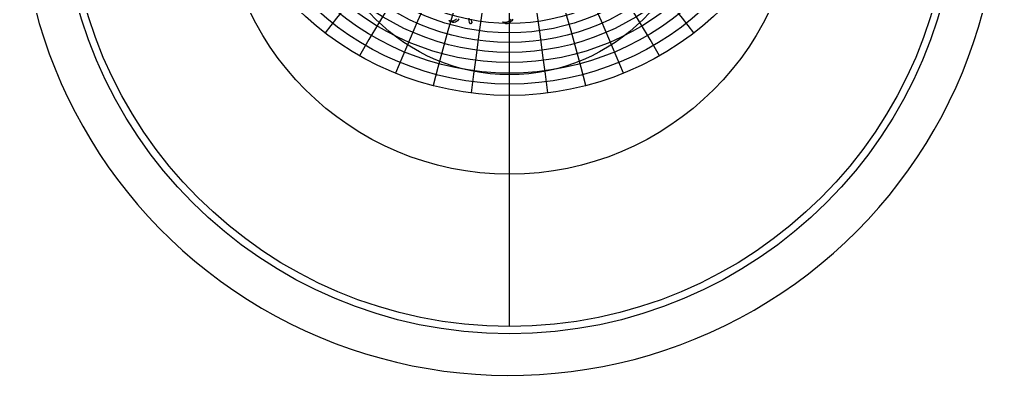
# Model space of a CAD drawing. Header units: millimetres. Extents: x -88 to 88, y -88 to 103.
# Drawn here: x -88 to 88, y -88 to -24 of the extents above; entities that cross this region are included whole.
import ezdxf

# ---------------------------------------------------------------- set-up
doc = ezdxf.new("R2010")
doc.units = ezdxf.units.MM
for name, color, linetype in [('CUT_OUTER', 1, 'Continuous'), ('ENGRAVE', 7, 'Continuous'), ('ENGRAVE_FINE', 8, 'Continuous'), ('GUIDE', 3, 'Continuous'), ('TEXT', 5, 'Continuous')]:
    doc.layers.add(name, color=color, linetype=linetype)

msp = doc.modelspace()

# ---------------------------------------------------------------- linework, layer by layer
at = {"layer": 'CUT_OUTER'}
msp.add_arc((0, 0), 88, 179.2237, 0.3046, dxfattribs=at)
at = {"layer": 'ENGRAVE'}
msp.add_lwpolyline([(0, -79.2), (0, 79.2)], dxfattribs=at)
for centre, radius in [((0, 0), 79.2), ((0, 16.84), 54.51), ((0, 13.24), 41.39), ((0, 0), 51.84), ((0, 0), 33.94)]:
    msp.add_circle(centre, radius, dxfattribs=at)
at = {"layer": 'ENGRAVE_FINE'}
for centre, radius in [((0, 15.97), 51.6), ((0, 15.18), 48.84), ((0, 14.47), 46.24), ((0, 13.82), 43.75), ((0, 12.71), 39.13), ((0, 12.23), 36.96)]:
    msp.add_circle(centre, radius, dxfattribs=at)
for centre, radius, start, end in [((-951.47, -159.56), 966.14, 7.27414, 13.73274), ((-951.47, -159.56), 966.14, 7.27414, 13.73274), ((951.47, -159.56), 966.14, 166.26726, 172.72586), ((951.47, -159.56), 966.14, 166.26726, 172.72586), ((-460.94, -159.56), 490.52, 14.6007, 27.2831), ((-460.94, -159.56), 490.52, 14.6007, 27.2831), ((460.94, -159.56), 490.52, 152.7169, 165.3993), ((460.94, -159.56), 490.52, 152.7169, 165.3993), ((-290.58, -159.56), 335.54, 22.0327, 40.488), ((-290.58, -159.56), 335.54, 22.0327, 40.488), ((290.58, -159.56), 335.54, 139.512, 157.9673), ((290.58, -159.56), 335.54, 139.512, 157.9673), ((-199.94, -159.56), 261, 29.6245, 53.2183), ((-199.94, -159.56), 261, 29.6245, 53.2183), ((199.94, -159.56), 261, 126.7817, 150.3755), ((199.94, -159.56), 261, 126.7817, 150.3755), ((-140.77, -159.56), 219.01, 37.432, 65.3861), ((-140.77, -159.56), 219.01, 37.432, 65.3861), ((140.77, -159.56), 219.01, 114.6139, 142.568), ((140.77, -159.56), 219.01, 114.6139, 142.568)]:
    msp.add_arc(centre, radius, start, end, dxfattribs=at)
at = {"layer": 'GUIDE'}
msp.add_circle((0, 0), 80.52, dxfattribs=at)
at = {"layer": 'TEXT'}
for points in [[(-9.09, -23.92), (-9.21, -24.09), (-9.36, -24.25), (-9.52, -24.39), (-9.71, -24.49), (-9.92, -24.56), (-9.98, -24.57), (-10.04, -24.57), (-10.09, -24.57), (-10.15, -24.55), (-10.28, -24.51), (-10.39, -24.47), (-10.5, -24.43), (-10.59, -24.39), (-10.67, -24.36), (-10.73, -24.33), (-10.79, -24.3), (-10.83, -24.28), (-10.84, -24.27), (-10.84, -24.27), (-10.84, -24.26), (-10.85, -24.25), (-10.84, -24.24), (-10.84, -24.24), (-10.84, -24.23), (-10.83, -24.22), (-10.82, -24.21), (-10.81, -24.21), (-10.8, -24.21), (-10.79, -24.22), (-10.71, -24.24), (-10.63, -24.26), (-10.56, -24.27), (-10.49, -24.28), (-10.42, -24.29), (-10.36, -24.29), (-10.3, -24.29), (-10.24, -24.28), (-10.18, -24.27), (-10.12, -24.26), (-10.05, -24.24), (-9.99, -24.21), (-9.92, -24.18), (-9.85, -24.15), (-9.78, -24.11), (-9.7, -24.06), (-9.5, -23.91)], [(-6.89, -23.94), (-6.88, -24.07), (-6.87, -24.21), (-6.84, -24.35), (-6.79, -24.5), (-6.79, -24.52), (-6.79, -24.54), (-6.79, -24.55), (-6.79, -24.56), (-6.96, -24.8), (-6.98, -24.82), (-6.99, -24.83), (-7, -24.83), (-7.01, -24.82), (-7.17, -24.55), (-7.25, -24.21), (-7.25, -23.81)], [(0.58, -23.94), (0.39, -24.26), (0.13, -24.52), (-0.2, -24.72), (-0.25, -24.74), (-0.29, -24.76), (-0.34, -24.77), (-0.38, -24.79), (-0.43, -24.8), (-0.47, -24.81), (-0.51, -24.81), (-0.55, -24.82), (-0.65, -24.8), (-0.78, -24.75), (-0.95, -24.66), (-1.15, -24.53), (-1.17, -24.51), (-1.18, -24.49), (-1.19, -24.48), (-1.18, -24.46), (-1.17, -24.45), (-1.16, -24.44), (-1.14, -24.44), (-1.12, -24.45), (-0.91, -24.52), (-0.68, -24.52), (-0.42, -24.45), (-0.14, -24.31), (0.09, -24.16), (0.28, -23.97)]]:
    msp.add_lwpolyline(points, dxfattribs=at)

doc.saveas('drawing.dxf')
